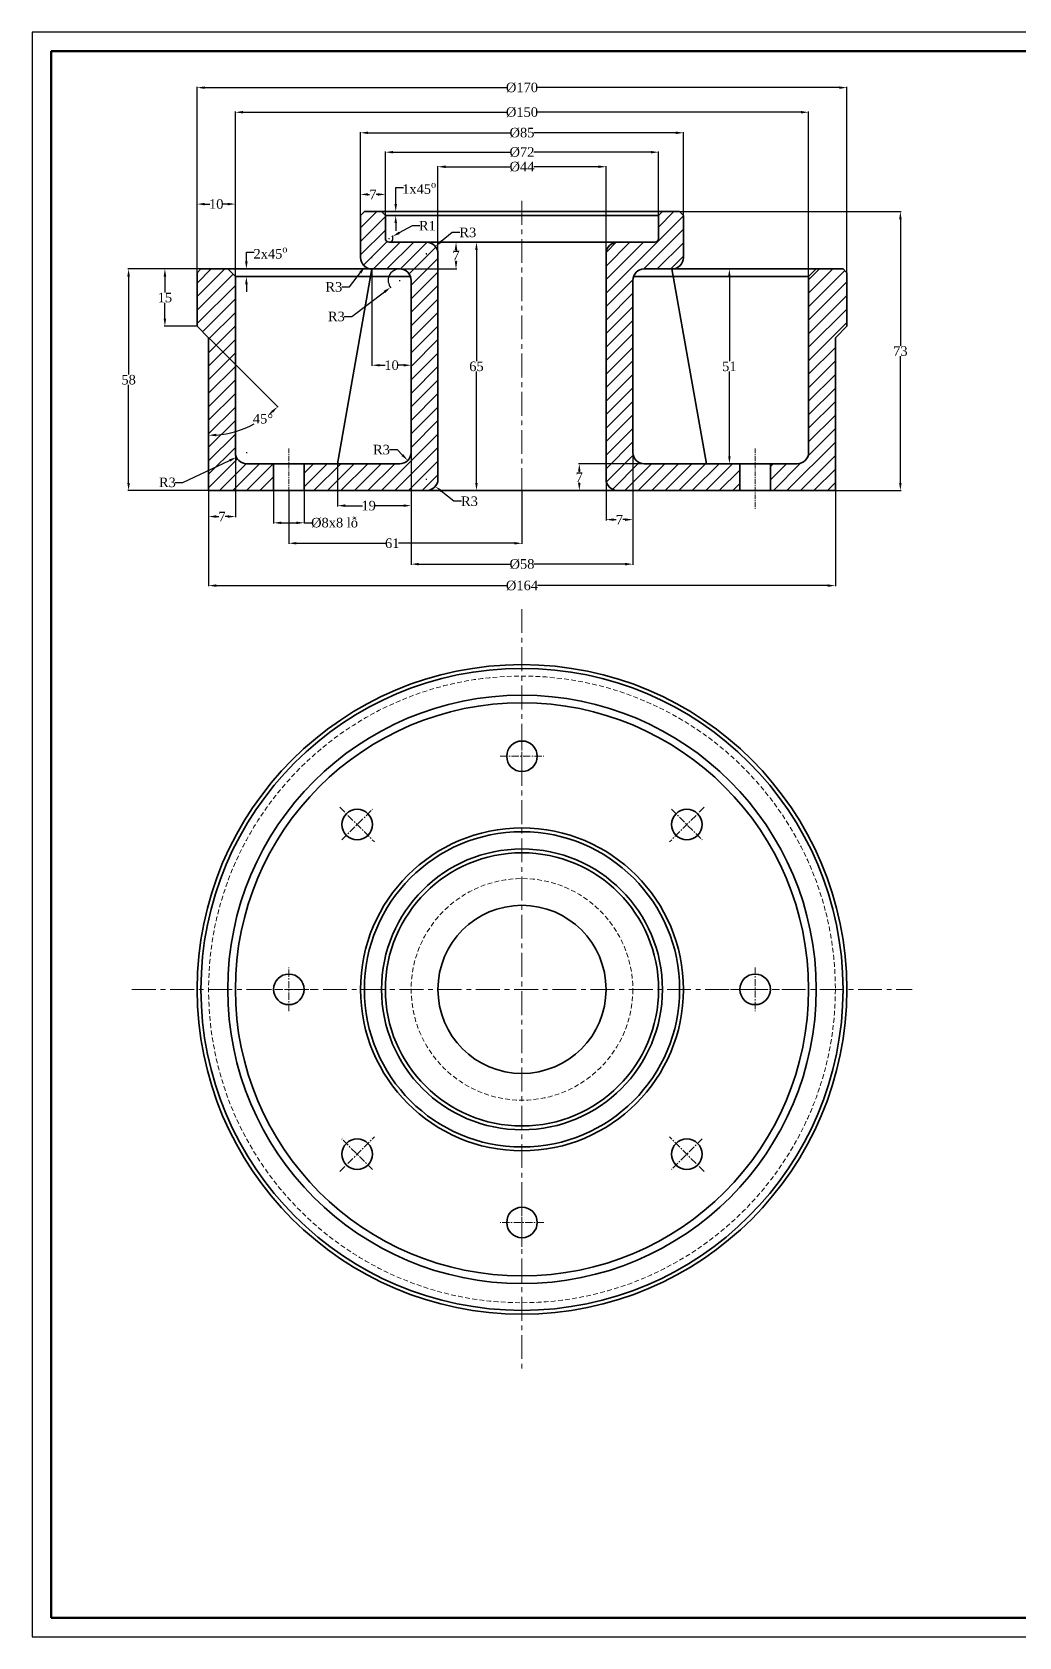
# Model space of a CAD drawing. Header units: millimetres. Extents: x -2719 to 4970, y -1200 to 2761.
# Drawn here: x 4421.4 to 4679.6, y 2215.2 to 2635.2 of the extents above; entities that cross this region are included whole.
import ezdxf

# ---------------------------------------------------------------- set-up
doc = ezdxf.new("R2010")
doc.units = ezdxf.units.MM
doc.header["$LTSCALE"] = 5
doc.header["$MEASUREMENT"] = 0
doc.linetypes.add('CENTER', pattern=[2, 1.25, -0.25, 0.25, -0.25])
doc.linetypes.add('HIDDEN', pattern=[0.375, 0.25, -0.125])
for name, color, linetype, lineweight in [('duong tam', 3, 'CENTER', 15), ('gach vat lieu', 3, 'Continuous', 15), ('kich thuoc', 2, 'Continuous', 15), ('LIENDAM', 3, 'Continuous', 50), ('net dam', 7, 'Continuous', 35), ('net dut', 7, 'HIDDEN', 15)]:
    doc.layers.add(name, color=color, linetype=linetype, lineweight=lineweight)
doc.styles.get("Standard").update_dxf_attribs({"font": 'times.ttf', "height": 2.5})
doc.dimstyles.get("Standard").update_dxf_attribs({"dimtxt": 2.5, "dimasz": 2, "dimexe": 0.18, "dimexo": 0.0625, "dimgap": 0.09, "dimtad": 0, "dimtih": 1, "dimtoh": 1, "dimdec": 0, "dimzin": 0, "dimdsep": 46, "dimtxsty": 'Standard', "dimcen": 0.09, "dimadec": 0, "dimazin": 0, "dimtfac": 1, "dimtdec": 0, "dimtofl": 0, "dimtmove": 0, "dimatfit": 3, "dimfxl": 1, "dimtolj": 1, "dimtzin": 0, "dimarcsym": 0})

# ---------------------------------------------------------------- blocks, each defined once
blk = doc.blocks.new('*U80')
at = {"layer": 'duong tam', "ltscale": 0.3}
for p, q in [((0, -5.71), (0, 5.71)), ((-6.41, 0), (6.41, 0))]:
    blk.add_line(p, q, dxfattribs=at)
at = {"layer": 'net dam'}
blk.add_circle((0, 0), 4, dxfattribs=at)
blk = doc.blocks.new('*U81')
at = {"layer": 'duong tam', "color": 0, "linetype": 'ByBlock', "lineweight": -2, "transparency": 16777216}
for p, rotation in [((2762.45, 1068.97), 270.0000000000001), ((2719.32, 1051.1), 315.0000000000001), ((2805.59, 1051.1), 225.0000000000001), ((2823.45, 1007.97), 180), ((2719.32, 964.83), 45.00000000000001), ((2805.59, 964.83), 135), ((2762.45, 946.97), 90.00000000000001)]:
    blk.add_blockref('*U80', p, dxfattribs=dict(at, rotation=rotation))
blk.add_blockref('*U80', (2701.45, 1007.97), dxfattribs=at)
blk = doc.blocks.new('*D82')
at = {"layer": 'Defpoints', "color": 0, "transparency": 16777216}
for p in [(4585.33, 2603.8), (4513.83, 2587.24), (4585.33, 2587.24)]:
    blk.add_point(p, dxfattribs=at)
at = {"layer": 'kich thuoc', "color": 0, "lineweight": -2, "transparency": 16777216}
for p, q in [((4513.83, 2587.3), (4513.83, 2603.98)), ((4515.83, 2603.8), (4546.46, 2603.8)), ((4583.33, 2603.8), (4552.71, 2603.8)), ((4585.33, 2587.3), (4585.33, 2603.98))]:
    blk.add_line(p, q, dxfattribs=at)
at = {"layer": 'kich thuoc', "color": 0, "transparency": 16777216}
for points in [[(4515.83, 2604.13), (4515.83, 2603.47), (4513.83, 2603.8)], [(4583.33, 2604.13), (4583.33, 2603.47), (4585.33, 2603.8)]]:
    blk.add_solid(points, dxfattribs=at)
at = {"layer": 'kich thuoc', "color": 0, "transparency": 16777216, "insert": (4549.58, 2603.8), "char_height": 2.5, "attachment_point": 5}
blk.add_mtext('\\A1;%%C72', dxfattribs=at)
blk = doc.blocks.new('*D83')
at = {"layer": 'Defpoints', "color": 0, "transparency": 16777216}
for p in [(4571.58, 2599.99), (4527.58, 2577.24), (4571.58, 2577.24)]:
    blk.add_point(p, dxfattribs=at)
at = {"layer": 'kich thuoc', "color": 0, "lineweight": -2, "transparency": 16777216}
for p, q in [((4527.58, 2577.3), (4527.58, 2600.17)), ((4529.58, 2599.99), (4546.44, 2599.99)), ((4569.58, 2599.99), (4552.72, 2599.99)), ((4571.58, 2577.3), (4571.58, 2600.17))]:
    blk.add_line(p, q, dxfattribs=at)
at = {"layer": 'kich thuoc', "color": 0, "transparency": 16777216}
for points in [[(4529.58, 2600.33), (4529.58, 2599.66), (4527.58, 2599.99)], [(4569.58, 2600.33), (4569.58, 2599.66), (4571.58, 2599.99)]]:
    blk.add_solid(points, dxfattribs=at)
at = {"layer": 'kich thuoc', "color": 0, "transparency": 16777216, "insert": (4549.58, 2599.99), "char_height": 2.5, "attachment_point": 5}
blk.add_mtext('\\A1;%%C44', dxfattribs=at)
blk = doc.blocks.new('*D84')
at = {"layer": 'Defpoints', "color": 0, "transparency": 16777216}
for p in [(4591.83, 2608.88), (4507.33, 2587.24), (4591.83, 2587.24)]:
    blk.add_point(p, dxfattribs=at)
at = {"layer": 'kich thuoc', "color": 0, "lineweight": -2, "transparency": 16777216}
for p, q in [((4507.33, 2587.3), (4507.33, 2609.06)), ((4509.33, 2608.88), (4546.5, 2608.88)), ((4589.83, 2608.88), (4552.66, 2608.88)), ((4591.83, 2587.3), (4591.83, 2609.06))]:
    blk.add_line(p, q, dxfattribs=at)
at = {"layer": 'kich thuoc', "color": 0, "transparency": 16777216}
for points in [[(4509.33, 2609.21), (4509.33, 2608.54), (4507.33, 2608.88)], [(4589.83, 2609.21), (4589.83, 2608.54), (4591.83, 2608.88)]]:
    blk.add_solid(points, dxfattribs=at)
at = {"layer": 'kich thuoc', "color": 0, "transparency": 16777216, "insert": (4549.58, 2608.88), "char_height": 2.5, "attachment_point": 5}
blk.add_mtext('\\A1;%%C85', dxfattribs=at)
blk = doc.blocks.new('*D85')
at = {"layer": 'Defpoints', "color": 0, "transparency": 16777216}
for p in [(4624.58, 2614.25), (4474.58, 2571.24), (4624.58, 2571.24)]:
    blk.add_point(p, dxfattribs=at)
at = {"layer": 'kich thuoc', "color": 0, "lineweight": -2, "transparency": 16777216}
for p, q in [((4474.58, 2571.3), (4474.58, 2614.43)), ((4476.58, 2614.25), (4545.52, 2614.25)), ((4622.58, 2614.25), (4553.64, 2614.25)), ((4624.58, 2571.3), (4624.58, 2614.43))]:
    blk.add_line(p, q, dxfattribs=at)
at = {"layer": 'kich thuoc', "color": 0, "transparency": 16777216}
for points in [[(4476.58, 2614.59), (4476.58, 2613.92), (4474.58, 2614.25)], [(4622.58, 2614.59), (4622.58, 2613.92), (4624.58, 2614.25)]]:
    blk.add_solid(points, dxfattribs=at)
at = {"layer": 'kich thuoc', "color": 0, "transparency": 16777216, "insert": (4549.58, 2614.25), "char_height": 2.5, "attachment_point": 5}
blk.add_mtext('\\A1;%%C150', dxfattribs=at)
blk = doc.blocks.new('*D86')
at = {"layer": 'Defpoints', "color": 0, "transparency": 16777216}
for p in [(4634.58, 2620.7), (4464.58, 2572.24), (4634.58, 2572.24)]:
    blk.add_point(p, dxfattribs=at)
at = {"layer": 'kich thuoc', "color": 0, "lineweight": -2, "transparency": 16777216}
for p, q in [((4464.58, 2572.3), (4464.58, 2620.88)), ((4634.58, 2572.3), (4634.58, 2620.88)), ((4466.58, 2620.7), (4545.52, 2620.7)), ((4632.58, 2620.7), (4553.64, 2620.7))]:
    blk.add_line(p, q, dxfattribs=at)
at = {"layer": 'kich thuoc', "color": 0, "transparency": 16777216}
for points in [[(4466.58, 2621.03), (4466.58, 2620.36), (4464.58, 2620.7)], [(4632.58, 2621.03), (4632.58, 2620.36), (4634.58, 2620.7)]]:
    blk.add_solid(points, dxfattribs=at)
at = {"layer": 'kich thuoc', "color": 0, "transparency": 16777216, "insert": (4549.58, 2620.7), "char_height": 2.5, "attachment_point": 5}
blk.add_mtext('\\A1;%%C170', dxfattribs=at)
blk = doc.blocks.new('*D87')
at = {"layer": 'Defpoints', "color": 0, "transparency": 16777216}
for p in [(4467.58, 2515.24), (4631.58, 2515.24), (4631.58, 2490.37)]:
    blk.add_point(p, dxfattribs=at)
at = {"layer": 'kich thuoc', "color": 0, "lineweight": -2, "transparency": 16777216}
for p, q in [((4467.58, 2515.18), (4467.58, 2490.19)), ((4631.58, 2515.18), (4631.58, 2490.19)), ((4469.58, 2490.37), (4545.52, 2490.37)), ((4629.58, 2490.37), (4553.64, 2490.37))]:
    blk.add_line(p, q, dxfattribs=at)
at = {"layer": 'kich thuoc', "color": 0, "transparency": 16777216}
for points in [[(4469.58, 2490.7), (4469.58, 2490.04), (4467.58, 2490.37)], [(4629.58, 2490.7), (4629.58, 2490.04), (4631.58, 2490.37)]]:
    blk.add_solid(points, dxfattribs=at)
at = {"layer": 'kich thuoc', "color": 0, "transparency": 16777216, "insert": (4549.58, 2490.37), "char_height": 2.5, "attachment_point": 5}
blk.add_mtext('\\A1;%%C164', dxfattribs=at)
blk = doc.blocks.new('*D88')
at = {"layer": 'Defpoints', "color": 0, "transparency": 16777216}
for p in [(4484.58, 2515.24), (4492.58, 2515.24), (4492.58, 2506.8)]:
    blk.add_point(p, dxfattribs=at)
at = {"layer": 'kich thuoc', "color": 0, "lineweight": -2, "transparency": 16777216}
for p, q in [((4484.58, 2515.18), (4484.58, 2506.62)), ((4492.58, 2515.18), (4492.58, 2506.62)), ((4486.58, 2506.8), (4490.58, 2506.8)), ((4492.58, 2506.8), (4494.58, 2506.8))]:
    blk.add_line(p, q, dxfattribs=at)
at = {"layer": 'kich thuoc', "color": 0, "transparency": 16777216}
for points in [[(4486.58, 2507.13), (4486.58, 2506.47), (4484.58, 2506.8)], [(4490.58, 2507.13), (4490.58, 2506.47), (4492.58, 2506.8)]]:
    blk.add_solid(points, dxfattribs=at)
at = {"layer": 'kich thuoc', "color": 0, "transparency": 16777216, "insert": (4500.54, 2506.8), "char_height": 2.5, "attachment_point": 5}
blk.add_mtext('\\A1;%%C8x8 lỗ ', dxfattribs=at)
blk = doc.blocks.new('*D89')
at = {"layer": 'Defpoints', "color": 0, "transparency": 16777216}
for p in [(4520.58, 2525.24), (4578.58, 2525.24), (4578.58, 2495.99)]:
    blk.add_point(p, dxfattribs=at)
at = {"layer": 'kich thuoc', "color": 0, "lineweight": -2, "transparency": 16777216}
for p, q in [((4520.58, 2525.18), (4520.58, 2495.81)), ((4578.58, 2525.18), (4578.58, 2495.81)), ((4522.58, 2495.99), (4546.49, 2495.99)), ((4576.58, 2495.99), (4552.68, 2495.99))]:
    blk.add_line(p, q, dxfattribs=at)
at = {"layer": 'kich thuoc', "color": 0, "transparency": 16777216}
for points in [[(4522.58, 2496.32), (4522.58, 2495.66), (4520.58, 2495.99)], [(4576.58, 2496.32), (4576.58, 2495.66), (4578.58, 2495.99)]]:
    blk.add_solid(points, dxfattribs=at)
at = {"layer": 'kich thuoc', "color": 0, "transparency": 16777216, "insert": (4549.58, 2495.99), "char_height": 2.5, "attachment_point": 5}
blk.add_mtext('\\A1;%%C58', dxfattribs=at)
blk = doc.blocks.new('*D90')
at = {"layer": 'Defpoints', "color": 0, "transparency": 16777216}
for p in [(4526.9, 2579.14), (4524.58, 2577.24)]:
    blk.add_point(p, dxfattribs=at)
at = {"layer": 'kich thuoc', "color": 0, "lineweight": -2, "transparency": 16777216}
for p, q in [((4531.35, 2582.79), (4528.45, 2580.41)), ((4533.35, 2582.79), (4531.35, 2582.79)), ((4524.49, 2577.24), (4524.67, 2577.24)), ((4524.58, 2577.15), (4524.58, 2577.33))]:
    blk.add_line(p, q, dxfattribs=at)
at = {"layer": 'kich thuoc', "color": 0, "transparency": 16777216}
blk.add_solid([(4528.24, 2580.67), (4528.66, 2580.15), (4526.9, 2579.14)], dxfattribs=at)
at = {"layer": 'kich thuoc', "color": 0, "transparency": 16777216, "insert": (4535.41, 2582.79), "char_height": 2.5, "attachment_point": 5}
blk.add_mtext('\\A1;R3', dxfattribs=at)
blk = doc.blocks.new('*D91')
at = {"layer": 'Defpoints', "color": 0, "transparency": 16777216}
for p in [(4472.58, 2573.24), (4474.58, 2571.24), (4477.47, 2571.24)]:
    blk.add_point(p, dxfattribs=at)
at = {"layer": 'kich thuoc', "color": 0, "lineweight": -2, "transparency": 16777216}
for p, q in [((4477.47, 2575.24), (4477.47, 2577.62)), ((4477.47, 2577.62), (4479.47, 2577.62)), ((4472.64, 2573.24), (4477.65, 2573.24)), ((4474.64, 2571.24), (4477.65, 2571.24)), ((4477.47, 2569.24), (4477.47, 2567.24))]:
    blk.add_line(p, q, dxfattribs=at)
at = {"layer": 'kich thuoc', "color": 0, "transparency": 16777216}
for points in [[(4477.14, 2575.24), (4477.81, 2575.24), (4477.47, 2573.24)], [(4477.14, 2569.24), (4477.81, 2569.24), (4477.47, 2571.24)]]:
    blk.add_solid(points, dxfattribs=at)
at = {"layer": 'kich thuoc', "color": 0, "transparency": 16777216, "insert": (4483.77, 2577.62), "char_height": 2.5, "attachment_point": 5}
blk.add_mtext('\\A1;2x45{\\H0.7x;\\So^ ;}', dxfattribs=at)
blk = doc.blocks.new('*D92')
at = {"layer": 'Defpoints', "color": 0, "transparency": 16777216}
for p in [(4512.83, 2588.24), (4513.83, 2587.24), (4516.54, 2587.24)]:
    blk.add_point(p, dxfattribs=at)
at = {"layer": 'kich thuoc', "color": 0, "lineweight": -2, "transparency": 16777216}
for p, q in [((4516.54, 2590.24), (4516.54, 2594.56)), ((4516.54, 2594.56), (4518.54, 2594.56)), ((4512.89, 2588.24), (4516.72, 2588.24)), ((4513.89, 2587.24), (4516.72, 2587.24)), ((4516.54, 2585.24), (4516.54, 2583.24))]:
    blk.add_line(p, q, dxfattribs=at)
at = {"layer": 'kich thuoc', "color": 0, "transparency": 16777216}
for points in [[(4516.21, 2590.24), (4516.88, 2590.24), (4516.54, 2588.24)], [(4516.21, 2585.24), (4516.88, 2585.24), (4516.54, 2587.24)]]:
    blk.add_solid(points, dxfattribs=at)
at = {"layer": 'kich thuoc', "color": 0, "transparency": 16777216, "insert": (4522.67, 2594.56), "char_height": 2.5, "attachment_point": 5}
blk.add_mtext('\\A1;1x45{\\H0.7x;\\So^ ;}', dxfattribs=at)
blk = doc.blocks.new('*D93')
at = {"layer": 'Defpoints', "color": 0, "transparency": 16777216}
for p in [(4465.58, 2573.24), (4456.15, 2558.24), (4464.58, 2558.24)]:
    blk.add_point(p, dxfattribs=at)
at = {"layer": 'kich thuoc', "color": 0, "lineweight": -2, "transparency": 16777216}
for p, q in [((4465.52, 2573.24), (4455.97, 2573.24)), ((4456.15, 2571.24), (4456.15, 2567.1)), ((4456.15, 2560.24), (4456.15, 2564.38)), ((4464.52, 2558.24), (4455.97, 2558.24))]:
    blk.add_line(p, q, dxfattribs=at)
at = {"layer": 'kich thuoc', "color": 0, "transparency": 16777216}
for points in [[(4455.82, 2571.24), (4456.49, 2571.24), (4456.15, 2573.24)], [(4455.82, 2560.24), (4456.49, 2560.24), (4456.15, 2558.24)]]:
    blk.add_solid(points, dxfattribs=at)
at = {"layer": 'kich thuoc', "color": 0, "transparency": 16777216, "insert": (4456.15, 2565.74), "char_height": 2.5, "attachment_point": 5}
blk.add_mtext('\\A1;15', dxfattribs=at)
blk = doc.blocks.new('*D94')
at = {"layer": 'Defpoints', "color": 0, "transparency": 16777216}
for p in [(4465.58, 2573.24), (4446.65, 2515.24), (4467.58, 2515.24)]:
    blk.add_point(p, dxfattribs=at)
at = {"layer": 'kich thuoc', "color": 0, "lineweight": -2, "transparency": 16777216}
for p, q in [((4465.52, 2573.24), (4446.47, 2573.24)), ((4446.65, 2571.24), (4446.65, 2545.6)), ((4446.65, 2517.24), (4446.65, 2542.88)), ((4467.52, 2515.24), (4446.47, 2515.24))]:
    blk.add_line(p, q, dxfattribs=at)
at = {"layer": 'kich thuoc', "color": 0, "transparency": 16777216}
for points in [[(4446.31, 2571.24), (4446.98, 2571.24), (4446.65, 2573.24)], [(4446.31, 2517.24), (4446.98, 2517.24), (4446.65, 2515.24)]]:
    blk.add_solid(points, dxfattribs=at)
at = {"layer": 'kich thuoc', "color": 0, "transparency": 16777216, "insert": (4446.65, 2544.24), "char_height": 2.5, "attachment_point": 5}
blk.add_mtext('\\A1;58', dxfattribs=at)
blk = doc.blocks.new('*D95')
at = {"layer": 'Defpoints', "color": 0, "transparency": 16777216}
for p in [(4464.58, 2558.24), (4467.58, 2555.24), (4467.58, 2555.24), (4474.19, 2530.58), (4467.58, 2515.24)]:
    blk.add_point(p, dxfattribs=at)
at = {"layer": 'kich thuoc', "color": 0, "lineweight": -2, "transparency": 16777216}
blk.add_line((4467.63, 2555.2), (4485.77, 2537.06), dxfattribs=at)
for start, end in [(274.4884, 297.8796), (308.9866, 310.5116)]:
    blk.add_arc((4467.58, 2555.24), 25.54, start, end, dxfattribs=at)
at = {"layer": 'kich thuoc', "color": 0, "transparency": 16777216}
for points in [[(4483.95, 2536.07), (4484.4, 2535.58), (4485.64, 2537.18)], [(4469.59, 2529.45), (4469.57, 2530.12), (4467.58, 2529.7)]]:
    blk.add_solid(points, dxfattribs=at)
at = {"layer": 'kich thuoc', "color": 0, "transparency": 16777216, "insert": (4481.8, 2534.03), "char_height": 2.5, "attachment_point": 5}
blk.add_mtext('\\A1;45°', dxfattribs=at)
blk = doc.blocks.new('*D96')
at = {"layer": 'Defpoints', "color": 0, "transparency": 16777216}
for p in [(4524.58, 2580.24), (4537.67, 2580.24), (4524.58, 2515.24)]:
    blk.add_point(p, dxfattribs=at)
at = {"layer": 'kich thuoc', "color": 0, "lineweight": -2, "transparency": 16777216}
for p, q in [((4524.64, 2580.24), (4537.85, 2580.24)), ((4537.67, 2578.24), (4537.67, 2549.1)), ((4537.67, 2517.24), (4537.67, 2546.38)), ((4524.64, 2515.24), (4537.85, 2515.24))]:
    blk.add_line(p, q, dxfattribs=at)
at = {"layer": 'kich thuoc', "color": 0, "transparency": 16777216}
for points in [[(4537.34, 2578.24), (4538, 2578.24), (4537.67, 2580.24)], [(4537.34, 2517.24), (4538, 2517.24), (4537.67, 2515.24)]]:
    blk.add_solid(points, dxfattribs=at)
at = {"layer": 'kich thuoc', "color": 0, "transparency": 16777216, "insert": (4537.67, 2547.74), "char_height": 2.5, "attachment_point": 5}
blk.add_mtext('\\A1;65', dxfattribs=at)
blk = doc.blocks.new('*D97')
at = {"layer": 'Defpoints', "color": 0, "transparency": 16777216}
for p in [(4590.83, 2588.24), (4631.58, 2515.24), (4648.59, 2515.24)]:
    blk.add_point(p, dxfattribs=at)
at = {"layer": 'kich thuoc', "color": 0, "lineweight": -2, "transparency": 16777216}
for p, q in [((4590.89, 2588.24), (4648.77, 2588.24)), ((4648.59, 2586.24), (4648.59, 2553.11)), ((4648.59, 2517.24), (4648.59, 2550.38)), ((4631.64, 2515.24), (4648.77, 2515.24))]:
    blk.add_line(p, q, dxfattribs=at)
at = {"layer": 'kich thuoc', "color": 0, "transparency": 16777216}
for points in [[(4648.26, 2586.24), (4648.92, 2586.24), (4648.59, 2588.24)], [(4648.26, 2517.24), (4648.92, 2517.24), (4648.59, 2515.24)]]:
    blk.add_solid(points, dxfattribs=at)
at = {"layer": 'kich thuoc', "color": 0, "transparency": 16777216, "insert": (4648.59, 2551.74), "char_height": 2.5, "attachment_point": 5}
blk.add_mtext('\\A1;73', dxfattribs=at)
blk = doc.blocks.new('*D98')
at = {"layer": 'Defpoints', "color": 0, "transparency": 16777216}
for p in [(4510.33, 2573.24), (4520.58, 2570.24), (4510.33, 2548.04)]:
    blk.add_point(p, dxfattribs=at)
at = {"layer": 'kich thuoc', "color": 0, "lineweight": -2, "transparency": 16777216}
for p, q in [((4510.33, 2573.18), (4510.33, 2547.86)), ((4520.58, 2570.18), (4520.58, 2547.86)), ((4512.33, 2548.04), (4513.8, 2548.04)), ((4518.58, 2548.04), (4517.11, 2548.04))]:
    blk.add_line(p, q, dxfattribs=at)
at = {"layer": 'kich thuoc', "color": 0, "transparency": 16777216}
for points in [[(4512.33, 2548.37), (4512.33, 2547.71), (4510.33, 2548.04)], [(4518.58, 2548.37), (4518.58, 2547.71), (4520.58, 2548.04)]]:
    blk.add_solid(points, dxfattribs=at)
at = {"layer": 'kich thuoc', "color": 0, "transparency": 16777216, "insert": (4515.46, 2548.04), "char_height": 2.5, "attachment_point": 5}
blk.add_mtext('\\A1;10', dxfattribs=at)
blk = doc.blocks.new('*D99')
at = {"layer": 'Defpoints', "color": 0, "transparency": 16777216}
for p in [(4520.58, 2525.24), (4501.34, 2522.24), (4520.58, 2511.29)]:
    blk.add_point(p, dxfattribs=at)
at = {"layer": 'kich thuoc', "color": 0, "lineweight": -2, "transparency": 16777216}
for p, q in [((4520.58, 2525.18), (4520.58, 2511.11)), ((4501.34, 2522.18), (4501.34, 2511.11)), ((4503.34, 2511.29), (4507.82, 2511.29)), ((4518.58, 2511.29), (4511.1, 2511.29))]:
    blk.add_line(p, q, dxfattribs=at)
at = {"layer": 'kich thuoc', "color": 0, "transparency": 16777216}
for points in [[(4503.34, 2511.63), (4503.34, 2510.96), (4501.34, 2511.29)], [(4518.58, 2511.63), (4518.58, 2510.96), (4520.58, 2511.29)]]:
    blk.add_solid(points, dxfattribs=at)
at = {"layer": 'kich thuoc', "color": 0, "transparency": 16777216, "insert": (4509.46, 2511.29), "char_height": 2.5, "attachment_point": 5}
blk.add_mtext('\\A1;19', dxfattribs=at)
blk = doc.blocks.new('*D100')
at = {"layer": 'Defpoints', "color": 0, "transparency": 16777216}
for p in [(4515.19, 2568.43), (4517.58, 2570.24)]:
    blk.add_point(p, dxfattribs=at)
at = {"layer": 'kich thuoc', "color": 0, "lineweight": -2, "transparency": 16777216}
for p, q in [((4505.07, 2560.79), (4513.59, 2567.23)), ((4517.49, 2570.24), (4517.67, 2570.24)), ((4517.58, 2570.15), (4517.58, 2570.33)), ((4503.07, 2560.79), (4505.07, 2560.79))]:
    blk.add_line(p, q, dxfattribs=at)
blk.add_arc((4517.58, 2570.24), 3, 91.1937, 220.4958, dxfattribs=at)
at = {"layer": 'kich thuoc', "color": 0, "transparency": 16777216}
blk.add_solid([(4513.39, 2567.5), (4513.79, 2566.96), (4515.19, 2568.43)], dxfattribs=at)
at = {"layer": 'kich thuoc', "color": 0, "transparency": 16777216, "insert": (4501.01, 2560.79), "char_height": 2.5, "attachment_point": 5}
blk.add_mtext('\\A1;R3', dxfattribs=at)
blk = doc.blocks.new('*D101')
at = {"layer": 'Defpoints', "color": 0, "transparency": 16777216}
for p in [(4510.33, 2576.24), (4508.5, 2573.86)]:
    blk.add_point(p, dxfattribs=at)
at = {"layer": 'kich thuoc', "color": 0, "lineweight": -2, "transparency": 16777216}
for p, q in [((4510.24, 2576.24), (4510.42, 2576.24)), ((4510.33, 2576.15), (4510.33, 2576.33)), ((4504.41, 2568.54), (4507.29, 2572.28)), ((4502.41, 2568.54), (4504.41, 2568.54))]:
    blk.add_line(p, q, dxfattribs=at)
at = {"layer": 'kich thuoc', "color": 0, "transparency": 16777216}
blk.add_solid([(4507.02, 2572.48), (4507.55, 2572.07), (4508.5, 2573.86)], dxfattribs=at)
at = {"layer": 'kich thuoc', "color": 0, "transparency": 16777216, "insert": (4500.35, 2568.54), "char_height": 2.5, "attachment_point": 5}
blk.add_mtext('\\A1;R3', dxfattribs=at)
blk = doc.blocks.new('*D102')
at = {"layer": 'Defpoints', "color": 0, "transparency": 16777216}
for p in [(4517.58, 2525.24), (4519.7, 2523.12)]:
    blk.add_point(p, dxfattribs=at)
at = {"layer": 'kich thuoc', "color": 0, "lineweight": -2, "transparency": 16777216}
for p, q in [((4514.88, 2525.95), (4516.88, 2525.95)), ((4516.88, 2525.95), (4518.29, 2524.54))]:
    blk.add_line(p, q, dxfattribs=at)
at = {"layer": 'kich thuoc', "color": 0, "transparency": 16777216}
blk.add_solid([(4518.53, 2524.77), (4518.05, 2524.3), (4519.7, 2523.12)], dxfattribs=at)
at = {"layer": 'kich thuoc', "color": 0, "transparency": 16777216, "insert": (4512.82, 2525.95), "char_height": 2.5, "attachment_point": 5}
blk.add_mtext('\\A1;R3', dxfattribs=at)
blk = doc.blocks.new('*D103')
at = {"layer": 'Defpoints', "color": 0, "transparency": 16777216}
for p in [(4477.58, 2525.24), (4474.87, 2523.96)]:
    blk.add_point(p, dxfattribs=at)
at = {"layer": 'kich thuoc', "color": 0, "lineweight": -2, "transparency": 16777216}
for p, q in [((4477.49, 2525.24), (4477.67, 2525.24)), ((4477.58, 2525.15), (4477.58, 2525.33)), ((4460.86, 2517.37), (4473.06, 2523.11)), ((4458.86, 2517.37), (4460.86, 2517.37))]:
    blk.add_line(p, q, dxfattribs=at)
at = {"layer": 'kich thuoc', "color": 0, "transparency": 16777216}
blk.add_solid([(4472.92, 2523.41), (4473.2, 2522.81), (4474.87, 2523.96)], dxfattribs=at)
at = {"layer": 'kich thuoc', "color": 0, "transparency": 16777216, "insert": (4456.8, 2517.37), "char_height": 2.5, "attachment_point": 5}
blk.add_mtext('\\A1;R3', dxfattribs=at)
blk = doc.blocks.new('*D104')
at = {"layer": 'Defpoints', "color": 0, "transparency": 16777216}
for p in [(4524.58, 2518.24), (4526.92, 2516.36)]:
    blk.add_point(p, dxfattribs=at)
at = {"layer": 'kich thuoc', "color": 0, "lineweight": -2, "transparency": 16777216}
for p, q in [((4524.49, 2518.24), (4524.67, 2518.24)), ((4524.58, 2518.15), (4524.58, 2518.33)), ((4531.79, 2512.43), (4528.47, 2515.1)), ((4533.79, 2512.43), (4531.79, 2512.43))]:
    blk.add_line(p, q, dxfattribs=at)
at = {"layer": 'kich thuoc', "color": 0, "transparency": 16777216}
blk.add_solid([(4528.68, 2515.36), (4528.27, 2514.84), (4526.92, 2516.36)], dxfattribs=at)
at = {"layer": 'kich thuoc', "color": 0, "transparency": 16777216, "insert": (4535.85, 2512.43), "char_height": 2.5, "attachment_point": 5}
blk.add_mtext('\\A1;R3', dxfattribs=at)
blk = doc.blocks.new('*D105')
at = {"layer": 'Defpoints', "color": 0, "transparency": 16777216}
for p in [(4514.83, 2581.24), (4515.71, 2581.73)]:
    blk.add_point(p, dxfattribs=at)
at = {"layer": 'kich thuoc', "color": 0, "lineweight": -2, "transparency": 16777216}
for p, q in [((4520.84, 2584.56), (4517.46, 2582.69)), ((4522.84, 2584.56), (4520.84, 2584.56)), ((4514.74, 2581.24), (4514.92, 2581.24)), ((4514.83, 2581.15), (4514.83, 2581.33))]:
    blk.add_line(p, q, dxfattribs=at)
blk.add_arc((4514.83, 2581.24), 1, 273.581, 39.1948, dxfattribs=at)
at = {"layer": 'kich thuoc', "color": 0, "transparency": 16777216}
blk.add_solid([(4517.3, 2582.98), (4517.62, 2582.4), (4515.71, 2581.73)], dxfattribs=at)
at = {"layer": 'kich thuoc', "color": 0, "transparency": 16777216, "insert": (4524.83, 2584.56), "char_height": 2.5, "attachment_point": 5}
blk.add_mtext('\\A1;R1', dxfattribs=at)
blk = doc.blocks.new('*D106')
at = {"layer": 'Defpoints', "color": 0, "transparency": 16777216}
for p in [(4588.83, 2573.24), (4589.14, 2522.24), (4603.85, 2522.24)]:
    blk.add_point(p, dxfattribs=at)
at = {"layer": 'kich thuoc', "color": 0, "lineweight": -2, "transparency": 16777216}
for p, q in [((4588.89, 2573.24), (4604.03, 2573.24)), ((4603.85, 2571.24), (4603.85, 2549.1)), ((4603.85, 2524.24), (4603.85, 2546.38)), ((4589.2, 2522.24), (4604.03, 2522.24))]:
    blk.add_line(p, q, dxfattribs=at)
at = {"layer": 'kich thuoc', "color": 0, "transparency": 16777216}
for points in [[(4603.52, 2571.24), (4604.19, 2571.24), (4603.85, 2573.24)], [(4603.52, 2524.24), (4604.19, 2524.24), (4603.85, 2522.24)]]:
    blk.add_solid(points, dxfattribs=at)
at = {"layer": 'kich thuoc', "color": 0, "transparency": 16777216, "insert": (4603.85, 2547.74), "char_height": 2.5, "attachment_point": 5}
blk.add_mtext('\\A1;51', dxfattribs=at)
blk = doc.blocks.new('*D156')
at = {"layer": 'Defpoints', "color": 0, "transparency": 16777216}
for p in [(4488.58, 2515.24), (4549.58, 2515.24), (4549.58, 2501.45)]:
    blk.add_point(p, dxfattribs=at)
at = {"layer": 'kich thuoc', "color": 0, "lineweight": -2, "transparency": 16777216}
for p, q in [((4488.58, 2515.18), (4488.58, 2501.27)), ((4549.58, 2515.18), (4549.58, 2501.27)), ((4490.58, 2501.45), (4514.01, 2501.45)), ((4547.58, 2501.45), (4517.27, 2501.45))]:
    blk.add_line(p, q, dxfattribs=at)
at = {"layer": 'kich thuoc', "color": 0, "transparency": 16777216}
for points in [[(4490.58, 2501.78), (4490.58, 2501.12), (4488.58, 2501.45)], [(4547.58, 2501.78), (4547.58, 2501.12), (4549.58, 2501.45)]]:
    blk.add_solid(points, dxfattribs=at)
at = {"layer": 'kich thuoc', "color": 0, "transparency": 16777216, "insert": (4515.64, 2501.45), "char_height": 2.5, "attachment_point": 5}
blk.add_mtext('\\A1;61', dxfattribs=at)
blk = doc.blocks.new('*D157')
at = {"layer": 'Defpoints', "color": 0, "transparency": 16777216}
for p in [(4474.58, 2590.22), (4464.58, 2572.24), (4474.58, 2571.24)]:
    blk.add_point(p, dxfattribs=at)
at = {"layer": 'kich thuoc', "color": 0, "lineweight": -2, "transparency": 16777216}
for p, q in [((4464.58, 2572.3), (4464.58, 2590.4)), ((4466.58, 2590.22), (4467.93, 2590.22)), ((4472.58, 2590.22), (4471.24, 2590.22)), ((4474.58, 2571.3), (4474.58, 2590.4))]:
    blk.add_line(p, q, dxfattribs=at)
at = {"layer": 'kich thuoc', "color": 0, "transparency": 16777216}
for points in [[(4466.58, 2590.55), (4466.58, 2589.89), (4464.58, 2590.22)], [(4472.58, 2590.55), (4472.58, 2589.89), (4474.58, 2590.22)]]:
    blk.add_solid(points, dxfattribs=at)
at = {"layer": 'kich thuoc', "color": 0, "transparency": 16777216, "insert": (4469.58, 2590.22), "char_height": 2.5, "attachment_point": 5}
blk.add_mtext('\\A1;10', dxfattribs=at)
blk = doc.blocks.new('*D158')
at = {"layer": 'Defpoints', "color": 0, "transparency": 16777216}
for p in [(4581.58, 2522.24), (4564.58, 2515.24), (4574.58, 2515.24)]:
    blk.add_point(p, dxfattribs=at)
at = {"layer": 'kich thuoc', "color": 0, "lineweight": -2, "transparency": 16777216}
for p, q in [((4581.52, 2522.24), (4564.4, 2522.24)), ((4564.58, 2520.24), (4564.58, 2520.11)), ((4564.58, 2517.24), (4564.58, 2517.38)), ((4574.52, 2515.24), (4564.4, 2515.24))]:
    blk.add_line(p, q, dxfattribs=at)
at = {"layer": 'kich thuoc', "color": 0, "transparency": 16777216}
for points in [[(4564.25, 2520.24), (4564.91, 2520.24), (4564.58, 2522.24)], [(4564.25, 2517.24), (4564.91, 2517.24), (4564.58, 2515.24)]]:
    blk.add_solid(points, dxfattribs=at)
at = {"layer": 'kich thuoc', "color": 0, "transparency": 16777216, "insert": (4564.58, 2518.74), "char_height": 2.5, "attachment_point": 5}
blk.add_mtext('\\A1;7', dxfattribs=at)
blk = doc.blocks.new('*D159')
at = {"layer": 'Defpoints', "color": 0, "transparency": 16777216}
for p in [(4513.83, 2592.75), (4507.33, 2587.24), (4513.83, 2587.24)]:
    blk.add_point(p, dxfattribs=at)
at = {"layer": 'kich thuoc', "color": 0, "lineweight": -2, "transparency": 16777216}
for p, q in [((4507.33, 2587.3), (4507.33, 2592.93)), ((4509.33, 2592.75), (4509.72, 2592.75)), ((4511.83, 2592.75), (4511.44, 2592.75)), ((4513.83, 2587.3), (4513.83, 2592.93))]:
    blk.add_line(p, q, dxfattribs=at)
at = {"layer": 'kich thuoc', "color": 0, "transparency": 16777216}
for points in [[(4509.33, 2593.08), (4509.33, 2592.41), (4507.33, 2592.75)], [(4511.83, 2593.08), (4511.83, 2592.41), (4513.83, 2592.75)]]:
    blk.add_solid(points, dxfattribs=at)
at = {"layer": 'kich thuoc', "color": 0, "transparency": 16777216, "insert": (4510.58, 2592.75), "char_height": 2.5, "attachment_point": 5}
blk.add_mtext('\\A1;7', dxfattribs=at)
blk = doc.blocks.new('*D160')
at = {"layer": 'Defpoints', "color": 0, "transparency": 16777216}
for p in [(4524.58, 2580.24), (4517.58, 2573.24), (4532.32, 2573.24)]:
    blk.add_point(p, dxfattribs=at)
at = {"layer": 'kich thuoc', "color": 0, "lineweight": -2, "transparency": 16777216}
for p, q in [((4524.64, 2580.24), (4532.5, 2580.24)), ((4532.32, 2578.24), (4532.32, 2578.11)), ((4532.32, 2575.24), (4532.32, 2575.38)), ((4517.64, 2573.24), (4532.5, 2573.24))]:
    blk.add_line(p, q, dxfattribs=at)
at = {"layer": 'kich thuoc', "color": 0, "transparency": 16777216}
for points in [[(4531.99, 2578.24), (4532.65, 2578.24), (4532.32, 2580.24)], [(4531.99, 2575.24), (4532.65, 2575.24), (4532.32, 2573.24)]]:
    blk.add_solid(points, dxfattribs=at)
at = {"layer": 'kich thuoc', "color": 0, "transparency": 16777216, "insert": (4532.32, 2576.74), "char_height": 2.5, "attachment_point": 5}
blk.add_mtext('\\A1;7', dxfattribs=at)
blk = doc.blocks.new('*D161')
at = {"layer": 'Defpoints', "color": 0, "transparency": 16777216}
for p in [(4474.58, 2525.24), (4467.58, 2515.24), (4467.58, 2508.44)]:
    blk.add_point(p, dxfattribs=at)
at = {"layer": 'kich thuoc', "color": 0, "lineweight": -2, "transparency": 16777216}
for p, q in [((4474.58, 2525.18), (4474.58, 2508.26)), ((4467.58, 2515.18), (4467.58, 2508.26)), ((4469.58, 2508.44), (4470.22, 2508.44)), ((4472.58, 2508.44), (4471.94, 2508.44))]:
    blk.add_line(p, q, dxfattribs=at)
at = {"layer": 'kich thuoc', "color": 0, "transparency": 16777216}
for points in [[(4469.58, 2508.78), (4469.58, 2508.11), (4467.58, 2508.44)], [(4472.58, 2508.78), (4472.58, 2508.11), (4474.58, 2508.44)]]:
    blk.add_solid(points, dxfattribs=at)
at = {"layer": 'kich thuoc', "color": 0, "transparency": 16777216, "insert": (4471.08, 2508.44), "char_height": 2.5, "attachment_point": 5}
blk.add_mtext('\\A1;7', dxfattribs=at)
blk = doc.blocks.new('*D162')
at = {"layer": 'Defpoints', "color": 0, "transparency": 16777216}
for p in [(4578.58, 2525.24), (4571.58, 2518.24), (4571.58, 2507.63)]:
    blk.add_point(p, dxfattribs=at)
at = {"layer": 'kich thuoc', "color": 0, "lineweight": -2, "transparency": 16777216}
for p, q in [((4578.58, 2525.18), (4578.58, 2507.45)), ((4571.58, 2518.18), (4571.58, 2507.45)), ((4573.58, 2507.63), (4574.22, 2507.63)), ((4576.58, 2507.63), (4575.94, 2507.63))]:
    blk.add_line(p, q, dxfattribs=at)
at = {"layer": 'kich thuoc', "color": 0, "transparency": 16777216}
for points in [[(4573.58, 2507.96), (4573.58, 2507.3), (4571.58, 2507.63)], [(4576.58, 2507.96), (4576.58, 2507.3), (4578.58, 2507.63)]]:
    blk.add_solid(points, dxfattribs=at)
at = {"layer": 'kich thuoc', "color": 0, "transparency": 16777216, "insert": (4575.08, 2507.63), "char_height": 2.5, "attachment_point": 5}
blk.add_mtext('\\A1;7', dxfattribs=at)

msp = doc.modelspace()

# ---------------------------------------------------------------- hatches: boundary and pattern name
at = {"layer": 'gach vat lieu'}
h = msp.add_hatch(dxfattribs=at)
h.set_pattern_fill('ANSI31', color=256, scale=20)
h.paths.add_polyline_path([(4474.582, 2571.242), (4472.582, 2573.242), (4465.582, 2573.242), (4464.582, 2572.242), (4464.582, 2558.242), (4467.582, 2555.242), (4467.582, 2515.242), (4484.582, 2515.242), (4484.582, 2522.242), (4477.582, 2522.242, -0.4142136), (4474.582, 2525.242), (4474.582, 2540.242)])
h.paths.add_polyline_path([(4524.582, 2515.242, 0.4142136), (4527.582, 2518.242), (4527.582, 2577.242, 0.4142136), (4524.582, 2580.242), (4514.832, 2580.242, -0.4142136), (4513.832, 2581.242), (4513.832, 2587.242), (4512.832, 2588.242), (4508.332, 2588.242), (4507.332, 2587.242), (4507.332, 2576.242, 0.4142136), (4510.332, 2573.242), (4517.582, 2573.242, -0.4142136), (4520.582, 2570.242), (4520.582, 2525.242, -0.4142136), (4517.582, 2522.242), (4492.582, 2522.242), (4492.582, 2515.242)])
h.paths.add_polyline_path([(4578.582, 2570.242, -0.4142136), (4581.582, 2573.242), (4588.832, 2573.242, 0.4142136), (4591.832, 2576.242), (4591.832, 2587.242), (4590.832, 2588.242), (4586.332, 2588.242), (4585.332, 2587.242), (4585.332, 2581.242, -0.4142136), (4584.332, 2580.242), (4574.582, 2580.242, 0.4142136), (4571.582, 2577.242), (4571.582, 2518.242, 0.4142136), (4574.582, 2515.242), (4606.582, 2515.242), (4606.582, 2522.242), (4581.582, 2522.242, -0.4142136), (4578.582, 2525.242)])
h.paths.add_polyline_path([(4621.582, 2522.242), (4614.582, 2522.242), (4614.582, 2515.242), (4631.582, 2515.242), (4631.582, 2555.242), (4634.582, 2558.242), (4634.582, 2572.242), (4633.582, 2573.242), (4626.582, 2573.242), (4624.582, 2571.242), (4624.582, 2540.242), (4624.582, 2525.242, -0.4142136)])
h.paths.add_polyline_path([(4522.244, 2581.883), (4527.802, 2581.883), (4527.802, 2587.221), (4522.244, 2587.221)], flags=9)

# ---------------------------------------------------------------- linework, layer by layer
at = {"layer": 'Defpoints'}
msp.add_lwpolyline([(4421.401, 2215.23), (4970.401, 2215.23), (4970.401, 2635.23), (4421.401, 2635.23)], close=True, dxfattribs=at)
at = {"layer": 'duong tam'}
for p, q in [((4549.582, 2591.079), (4549.582, 2505.62)), ((4549.582, 2484.221), (4549.582, 2285.172)), ((4447.532, 2384.697), (4651.633, 2384.697))]:
    msp.add_line(p, q, dxfattribs=at)
at = {"layer": 'duong tam', "ltscale": 0.2}
for p, q in [((4488.582, 2526.242), (4488.582, 2510.896)), ((4610.582, 2526.242), (4610.582, 2510.471))]:
    msp.add_line(p, q, dxfattribs=at)
at = {"layer": 'LIENDAM'}
msp.add_lwpolyline([(4426.401, 2220.23), (4965.401, 2220.23), (4965.401, 2630.23), (4426.401, 2630.23)], close=True, dxfattribs=at)
at = {"layer": 'net dam'}
for p, q in [((4508.332, 2588.242), (4507.332, 2587.242)), ((4507.332, 2587.242), (4507.332, 2576.242)), ((4508.332, 2588.242), (4512.832, 2588.242)), ((4512.832, 2588.242), (4513.832, 2587.242)), ((4512.832, 2588.242), (4586.332, 2588.242)), ((4513.832, 2587.242), (4513.832, 2581.242)), ((4513.832, 2587.242), (4585.332, 2587.242)), ((4586.332, 2588.242), (4585.332, 2587.242)), ((4585.332, 2587.242), (4585.332, 2581.242)), ((4590.832, 2588.242), (4586.332, 2588.242)), ((4590.832, 2588.242), (4591.832, 2587.242)), ((4591.832, 2587.242), (4591.832, 2576.242)), ((4514.832, 2580.242), (4524.582, 2580.242)), ((4524.582, 2580.242), (4574.582, 2580.242)), ((4584.332, 2580.242), (4574.582, 2580.242)), ((4527.582, 2577.242), (4527.582, 2518.242)), ((4571.582, 2577.242), (4571.582, 2518.242)), ((4465.582, 2573.242), (4464.582, 2572.242)), ((4464.582, 2572.242), (4464.582, 2558.242)), ((4465.582, 2573.242), (4472.582, 2573.242)), ((4472.582, 2573.242), (4474.582, 2571.242)), ((4472.582, 2573.242), (4510.332, 2573.242)), ((4474.582, 2571.242), (4474.582, 2540.242)), ((4474.582, 2571.242), (4520.411, 2571.242)), ((4510.332, 2573.242), (4501.34, 2522.242)), ((4510.332, 2573.242), (4517.582, 2573.242)), ((4578.754, 2571.242), (4624.582, 2571.242)), ((4588.832, 2573.242), (4581.582, 2573.242)), ((4626.582, 2573.242), (4588.832, 2573.242)), ((4588.832, 2573.242), (4597.825, 2522.242)), ((4626.582, 2573.242), (4624.582, 2571.242)), ((4624.582, 2571.242), (4624.582, 2540.242)), ((4633.582, 2573.242), (4626.582, 2573.242)), ((4633.582, 2573.242), (4634.582, 2572.242)), ((4634.582, 2572.242), (4634.582, 2558.242)), ((4520.582, 2570.242), (4520.582, 2525.242)), ((4578.582, 2570.242), (4578.582, 2525.242)), ((4464.582, 2558.242), (4467.582, 2555.242)), ((4634.582, 2558.242), (4631.582, 2555.242)), ((4467.582, 2515.242), (4467.582, 2555.242)), ((4631.582, 2515.242), (4631.582, 2555.242)), ((4474.582, 2525.242), (4474.582, 2540.242)), ((4624.582, 2525.242), (4624.582, 2540.242)), ((4517.582, 2522.242), (4477.582, 2522.242)), ((4484.582, 2522.242), (4484.582, 2515.242)), ((4492.582, 2522.242), (4492.582, 2515.242)), ((4581.582, 2522.242), (4621.582, 2522.242)), ((4606.582, 2522.242), (4606.582, 2515.242)), ((4614.582, 2522.242), (4614.582, 2515.242)), ((4574.582, 2515.242), (4467.582, 2515.242)), ((4574.582, 2515.242), (4631.582, 2515.242))]:
    msp.add_line(p, q, dxfattribs=at)
for radius in [85, 84, 77, 75, 42.25, 41.25, 36.75, 35.75, 22]:
    msp.add_circle((4549.582, 2384.697), radius, dxfattribs=at)
for centre, radius, start, end in [((4514.832, 2581.242), 1, 180, 270), ((4524.582, 2577.242), 3, 0, 90), ((4574.582, 2577.242), 3, 90, 180), ((4584.332, 2581.242), 1, 270, 0), ((4510.332, 2576.242), 3, 180, 270), ((4588.832, 2576.242), 3, 270, 0), ((4517.582, 2570.242), 3, 0, 90), ((4581.582, 2570.242), 3, 90, 180), ((4477.582, 2525.242), 3, 180, 270), ((4517.582, 2525.242), 3, 270, 0), ((4581.582, 2525.242), 3, 180, 270), ((4621.582, 2525.242), 3, 270, 0), ((4524.582, 2518.242), 3, 270, 0), ((4574.582, 2518.242), 3, 180, 270)]:
    msp.add_arc(centre, radius, start, end, dxfattribs=at)
at = {"layer": 'net dut'}
for radius in [82, 29]:
    msp.add_circle((4549.582, 2384.697), radius, dxfattribs=at)

# ---------------------------------------------------------------- block references
at = {"layer": 'duong tam'}
msp.add_blockref('*U81', (1787.13, 1376.73), dxfattribs=at)

# ---------------------------------------------------------------- dimensions: what is measured, and where the dimension line sits
at = {"layer": 'kich thuoc'}
for base, p1, p2, picture, middle in [((4634.582, 2620.695), (4464.582, 2572.242), (4634.582, 2572.242), '*D86', (4549.582, 2620.695)), ((4624.582, 2614.253), (4474.582, 2571.242), (4624.582, 2571.242), '*D85', (4549.582, 2614.253)), ((4578.582, 2495.991), (4520.582, 2525.242), (4578.582, 2525.242), '*D89', (4549.582, 2495.991)), ((4631.582, 2490.369), (4467.582, 2515.242), (4631.582, 2515.242), '*D87', (4549.582, 2490.369))]:
    dim = msp.add_linear_dim(base=base, p1=p1, p2=p2, text='%%C<>', dimstyle='Standard', dxfattribs=at)
    dim.commit()
    dim.dimension.update_dxf_attribs({"geometry": picture, "text_midpoint": middle})
for base, p1, p2, text, picture, middle in [((4591.83247971, 2608.875304808), (4507.33247971, 2587.242146495), (4591.83247971, 2587.242146495), '%%C<>', '*D84', (4549.58247971, 2608.875304808)), ((4585.33247971, 2603.800519728), (4513.83247971, 2587.242146495), (4585.33247971, 2587.242146495), '%%C<>', '*D82', (4549.58247971, 2603.800519728)), ((4571.582, 2599.994), (4527.582, 2577.242), (4571.582, 2577.242), '%%C<>', '*D83', (4549.582, 2599.994)), ((4492.582, 2506.8), (4484.582, 2515.242), (4492.582, 2515.242), '%%C<>x8 lỗ ', '*D88', (4500.541, 2506.8))]:
    dim = msp.add_linear_dim(base=base, p1=p1, p2=p2, text=text, dimstyle='Standard', dxfattribs=at)
    dim.commit()
    dim.dimension.update_dxf_attribs({"geometry": picture, "text_midpoint": middle, "dimtype": 160})
for base, p1, p2, picture, middle in [((4516.542, 2587.242), (4512.832, 2588.242), (4513.832, 2587.242), '*D92', (4522.665, 2594.559)), ((4477.475, 2571.242), (4472.582, 2573.242), (4474.582, 2571.242), '*D91', (4483.774, 2577.622))]:
    dim = msp.add_linear_dim(base=base, p1=p1, p2=p2, angle=90, text='<>x45{\\H0.7x;\\So^ ;}', dimstyle='Standard', dxfattribs=at)
    dim.commit()
    dim.dimension.update_dxf_attribs({"geometry": picture, "text_midpoint": middle, "dimtype": 160})
for base, p1, p2, picture, middle in [((4474.582, 2590.219), (4464.582, 2572.242), (4474.582, 2571.242), '*D157', (4469.582, 2590.219)), ((4513.83247971, 2592.748306029), (4507.33247971, 2587.242146495), (4513.83247971, 2587.242146495), '*D159', (4510.58247971, 2592.748306029)), ((4467.582, 2508.442), (4474.582, 2525.242), (4467.582, 2515.242), '*D161', (4471.082, 2508.442)), ((4571.582, 2507.629), (4578.582, 2525.242), (4571.582, 2518.242), '*D162', (4575.082, 2507.629))]:
    dim = msp.add_linear_dim(base=base, p1=p1, p2=p2, dimstyle='Standard', dxfattribs=at)
    dim.commit()
    dim.dimension.update_dxf_attribs({"geometry": picture, "text_midpoint": middle})
for base, p1, p2, picture, middle in [((4648.59, 2515.242), (4590.832, 2588.242), (4631.582, 2515.242), '*D97', (4648.59, 2551.742)), ((4532.32, 2573.242), (4524.582, 2580.242), (4517.582, 2573.242), '*D160', (4532.32, 2576.742)), ((4537.669, 2580.242), (4524.582, 2515.242), (4524.582, 2580.242), '*D96', (4537.669, 2547.742)), ((4446.646, 2515.242), (4465.582, 2573.242), (4467.582, 2515.242), '*D94', (4446.646, 2544.242)), ((4603.854, 2522.242), (4588.832, 2573.242), (4589.137, 2522.242), '*D106', (4603.854, 2547.742)), ((4564.579, 2515.242), (4581.582, 2522.242), (4574.582, 2515.242), '*D158', (4564.579, 2518.742))]:
    dim = msp.add_linear_dim(base=base, p1=p1, p2=p2, angle=90, dimstyle='Standard', dxfattribs=at)
    dim.commit()
    dim.dimension.update_dxf_attribs({"geometry": picture, "text_midpoint": middle})
for center, mpoint, picture, middle in [((4514.832, 2581.242), (4515.708, 2581.725), '*D105', (4524.829, 2584.557)), ((4524.582, 2577.242), (4526.903, 2579.144), '*D90', (4535.412, 2582.79)), ((4510.332, 2576.242), (4508.505, 2573.863), '*D101', (4500.353, 2568.537)), ((4517.582, 2570.242), (4515.188, 2568.434), '*D100', (4501.008, 2560.791)), ((4477.582, 2525.242), (4474.868, 2523.965), '*D103', (4456.801, 2517.374)), ((4517.582, 2525.242), (4519.704, 2523.121), '*D102', (4512.816, 2525.949)), ((4524.582, 2518.242), (4526.918, 2516.359), '*D104', (4535.845, 2512.433))]:
    dim = msp.add_radius_dim(center=center, mpoint=mpoint, dimstyle='Standard', dxfattribs=at)
    dim.commit()
    dim.dimension.update_dxf_attribs({"geometry": picture, "text_midpoint": middle, "dimtype": 164})
dim = msp.add_linear_dim(base=(4456.154, 2558.242), p1=(4465.582, 2573.242), p2=(4464.582, 2558.242), angle=90, dimstyle='Standard', dxfattribs=at)
dim.commit()
dim.dimension.update_dxf_attribs({"geometry": '*D93', "text_midpoint": (4456.154, 2565.742), "dimtype": 160})
for base, p1, p2, picture, middle in [((4510.332, 2548.04), (4520.582, 2570.242), (4510.332, 2573.242), '*D98', (4515.457, 2548.04)), ((4520.582, 2511.293), (4501.34, 2522.242), (4520.582, 2525.242), '*D99', (4509.461, 2511.293)), ((4549.582, 2501.449), (4488.582, 2515.242), (4549.582, 2515.242), '*D156', (4515.64, 2501.449))]:
    dim = msp.add_linear_dim(base=base, p1=p1, p2=p2, dimstyle='Standard', dxfattribs=at)
    dim.commit()
    dim.dimension.update_dxf_attribs({"geometry": picture, "text_midpoint": middle, "dimtype": 160})
dim = msp.add_angular_dim_2l(base=(4474.192, 2530.575), line1=((4467.582, 2515.242), (4467.582, 2555.242)), line2=((4464.582, 2558.242), (4467.582, 2555.242)), dimstyle='Standard', dxfattribs=at)
dim.commit()
dim.dimension.update_dxf_attribs({"geometry": '*D95', "text_midpoint": (4481.803, 2534.031), "dimtype": 162})

doc.saveas('drawing.dxf')
